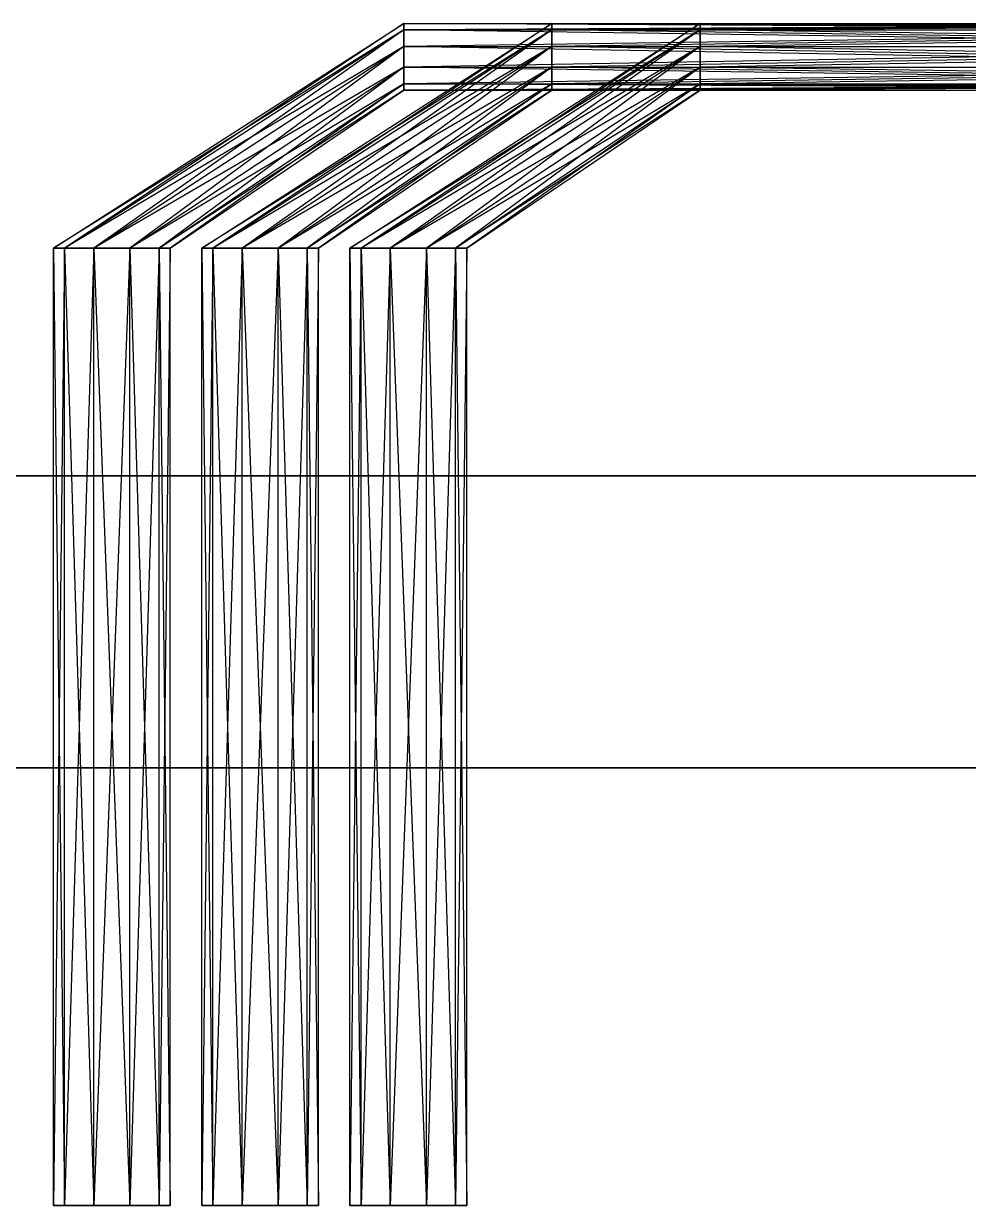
# Model space of a CAD drawing. Extents: x -2 to 217, y -2 to 10.
# Drawn here: x 38.814 to 42.051, y -2 to 2.05 of the extents above; entities that cross this region are included whole.
import ezdxf

# ---------------------------------------------------------------- set-up
doc = ezdxf.new("R2010")
doc.units = 0
doc.layers.add('UB3D', color=1, linetype='CONTINUOUS')

msp = doc.modelspace()

# ---------------------------------------------------------------- linework, layer by layer
at = {"layer": 'UB3D', "color": 254}
for points in [[(40.116, 2.02831, -56.7784), (38.916, 1.280011, -56.896), (40.116, 2.050101, -56.896)], [(38.916, 1.280011, -56.896), (40.116, 2.050101, -56.896), (38.9542, 1.280011, -57.0136)], [(40.116, 2.02831, -62.8744), (38.916, 1.280011, -62.992), (40.116, 2.050101, -62.992)], [(38.916, 1.280011, -62.992), (40.116, 2.050101, -62.992), (38.9542, 1.280011, -63.1096)], [(38.9542, 1.280011, -56.7784), (40.116, 2.02831, -56.7784), (38.916, 1.280011, -56.896)], [(38.9542, 1.280011, -62.8744), (40.116, 2.02831, -62.8744), (38.916, 1.280011, -62.992)], [(40.116, 2.050101, -56.896), (38.9542, 1.280011, -57.0136), (40.116, 2.02831, -57.0136)], [(40.116, 2.050101, -62.992), (38.9542, 1.280011, -63.1096), (40.116, 2.02831, -63.1096)], [(40.116, 1.971266, -56.7058), (38.9542, 1.280011, -56.7784), (40.116, 2.02831, -56.7784)], [(38.9542, 1.280011, -57.0136), (40.116, 2.02831, -57.0136), (39.0542, 1.280011, -57.0862)], [(40.116, 1.971266, -62.8018), (38.9542, 1.280011, -62.8744), (40.116, 2.02831, -62.8744)], [(38.9542, 1.280011, -63.1096), (40.116, 2.02831, -63.1096), (39.0542, 1.280011, -63.1822)], [(40.116, 2.02831, -57.0136), (39.0542, 1.280011, -57.0862), (40.116, 1.971266, -57.0862)], [(40.116, 2.02831, -63.1096), (39.0542, 1.280011, -63.1822), (40.116, 1.971266, -63.1822)], [(40.624, 2.02831, -19.6944), (39.424, 1.280011, -19.812), (40.624, 2.050101, -19.812)], [(39.424, 1.280011, -19.812), (40.624, 2.050101, -19.812), (39.4622, 1.280011, -19.9296)], [(40.624, 2.02831, -25.7904), (39.424, 1.280011, -25.908), (40.624, 2.050101, -25.908)], [(39.424, 1.280011, -25.908), (40.624, 2.050101, -25.908), (39.4622, 1.280011, -26.0256)], [(40.624, 2.02831, 19.4216), (39.424, 1.280011, 19.304), (40.624, 2.050101, 19.304)], [(39.424, 1.280011, 19.304), (40.624, 2.050101, 19.304), (39.4622, 1.280011, 19.1864)], [(40.624, 2.02831, 13.3256), (39.424, 1.280011, 13.208), (40.624, 2.050101, 13.208)], [(39.424, 1.280011, 13.208), (40.624, 2.050101, 13.208), (39.4622, 1.280011, 13.0904)], [(39.4622, 1.280011, -19.6944), (40.624, 2.02831, -19.6944), (39.424, 1.280011, -19.812)], [(39.4622, 1.280011, -25.7904), (40.624, 2.02831, -25.7904), (39.424, 1.280011, -25.908)], [(39.4622, 1.280011, 19.4216), (40.624, 2.02831, 19.4216), (39.424, 1.280011, 19.304)], [(39.4622, 1.280011, 13.3256), (40.624, 2.02831, 13.3256), (39.424, 1.280011, 13.208)], [(40.624, 2.050101, -19.812), (39.4622, 1.280011, -19.9296), (40.624, 2.02831, -19.9296)], [(40.624, 2.050101, -25.908), (39.4622, 1.280011, -26.0256), (40.624, 2.02831, -26.0256)], [(40.624, 2.050101, 19.304), (39.4622, 1.280011, 19.1864), (40.624, 2.02831, 19.1864)], [(40.624, 2.050101, 13.208), (39.4622, 1.280011, 13.0904), (40.624, 2.02831, 13.0904)], [(40.624, 1.971266, -19.6218), (39.4622, 1.280011, -19.6944), (40.624, 2.02831, -19.6944)], [(39.4622, 1.280011, -19.9296), (40.624, 2.02831, -19.9296), (39.5622, 1.280011, -20.0022)], [(40.624, 1.971266, -25.7178), (39.4622, 1.280011, -25.7904), (40.624, 2.02831, -25.7904)], [(39.4622, 1.280011, -26.0256), (40.624, 2.02831, -26.0256), (39.5622, 1.280011, -26.0982)], [(40.624, 1.971266, 19.4942), (39.4622, 1.280011, 19.4216), (40.624, 2.02831, 19.4216)], [(39.4622, 1.280011, 19.1864), (40.624, 2.02831, 19.1864), (39.5622, 1.280011, 19.1138)], [(40.624, 1.971266, 13.3982), (39.4622, 1.280011, 13.3256), (40.624, 2.02831, 13.3256)], [(39.4622, 1.280011, 13.0904), (40.624, 2.02831, 13.0904), (39.5622, 1.280011, 13.0178)], [(40.624, 2.02831, -19.9296), (39.5622, 1.280011, -20.0022), (40.624, 1.971266, -20.0022)], [(40.624, 2.02831, -26.0256), (39.5622, 1.280011, -26.0982), (40.624, 1.971266, -26.0982)], [(40.624, 2.02831, 19.1864), (39.5622, 1.280011, 19.1138), (40.624, 1.971266, 19.1138)], [(40.624, 2.02831, 13.0904), (39.5622, 1.280011, 13.0178), (40.624, 1.971266, 13.0178)], [(41.132, 2.02831, 58.5376), (39.932, 1.280011, 58.42), (41.132, 2.050101, 58.42)], [(39.932, 1.280011, 58.42), (41.132, 2.050101, 58.42), (39.9702, 1.280011, 58.3024)], [(41.132, 2.02831, 52.4416), (39.932, 1.280011, 52.324), (41.132, 2.050101, 52.324)], [(39.932, 1.280011, 52.324), (41.132, 2.050101, 52.324), (39.9702, 1.280011, 52.2064)], [(39.9702, 1.280011, 58.5376), (41.132, 2.02831, 58.5376), (39.932, 1.280011, 58.42)], [(39.9702, 1.280011, 52.4416), (41.132, 2.02831, 52.4416), (39.932, 1.280011, 52.324)], [(41.132, 2.050101, 58.42), (39.9702, 1.280011, 58.3024), (41.132, 2.02831, 58.3024)], [(41.132, 2.050101, 52.324), (39.9702, 1.280011, 52.2064), (41.132, 2.02831, 52.2064)], [(41.132, 1.971266, 58.6102), (39.9702, 1.280011, 58.5376), (41.132, 2.02831, 58.5376)], [(39.9702, 1.280011, 58.3024), (41.132, 2.02831, 58.3024), (40.0702, 1.280011, 58.2298)], [(41.132, 1.971266, 52.5142), (39.9702, 1.280011, 52.4416), (41.132, 2.02831, 52.4416)], [(39.9702, 1.280011, 52.2064), (41.132, 2.02831, 52.2064), (40.0702, 1.280011, 52.1338)], [(41.132, 2.02831, 58.3024), (40.0702, 1.280011, 58.2298), (41.132, 1.971266, 58.2298)], [(41.132, 2.02831, 52.2064), (40.0702, 1.280011, 52.1338), (41.132, 1.971266, 52.1338)], [(40.116, 2.02831, -56.7784), (44.116, 2.02831, -56.7784), (40.116, 2.050101, -56.896)], [(44.116, 2.02831, -56.7784), (40.116, 2.050101, -56.896), (44.116, 2.050101, -56.896)], [(40.116, 2.050101, -56.896), (44.116, 2.050101, -56.896), (40.116, 2.02831, -57.0136)], [(44.116, 2.050101, -56.896), (40.116, 2.02831, -57.0136), (44.116, 2.02831, -57.0136)], [(40.116, 2.02831, -62.8744), (44.116, 2.02831, -62.8744), (40.116, 2.050101, -62.992)], [(44.116, 2.02831, -62.8744), (40.116, 2.050101, -62.992), (44.116, 2.050101, -62.992)], [(40.116, 2.050101, -62.992), (44.116, 2.050101, -62.992), (40.116, 2.02831, -63.1096)], [(44.116, 2.050101, -62.992), (40.116, 2.02831, -63.1096), (44.116, 2.02831, -63.1096)], [(40.116, 1.971266, -56.7058), (44.116, 1.971266, -56.7058), (40.116, 2.02831, -56.7784)], [(44.116, 1.971266, -56.7058), (40.116, 2.02831, -56.7784), (44.116, 2.02831, -56.7784)], [(40.116, 2.02831, -57.0136), (44.116, 2.02831, -57.0136), (40.116, 1.971266, -57.0862)], [(44.116, 2.02831, -57.0136), (40.116, 1.971266, -57.0862), (44.116, 1.971266, -57.0862)], [(40.116, 1.971266, -62.8018), (44.116, 1.971266, -62.8018), (40.116, 2.02831, -62.8744)], [(44.116, 1.971266, -62.8018), (40.116, 2.02831, -62.8744), (44.116, 2.02831, -62.8744)], [(40.116, 2.02831, -63.1096), (44.116, 2.02831, -63.1096), (40.116, 1.971266, -63.1822)], [(44.116, 2.02831, -63.1096), (40.116, 1.971266, -63.1822), (44.116, 1.971266, -63.1822)], [(40.624, 2.02831, -19.6944), (44.624, 2.02831, -19.6944), (40.624, 2.050101, -19.812)], [(44.624, 2.02831, -19.6944), (40.624, 2.050101, -19.812), (44.624, 2.050101, -19.812)], [(40.624, 2.050101, -19.812), (44.624, 2.050101, -19.812), (40.624, 2.02831, -19.9296)], [(44.624, 2.050101, -19.812), (40.624, 2.02831, -19.9296), (44.624, 2.02831, -19.9296)], [(40.624, 2.02831, -25.7904), (44.624, 2.02831, -25.7904), (40.624, 2.050101, -25.908)], [(44.624, 2.02831, -25.7904), (40.624, 2.050101, -25.908), (44.624, 2.050101, -25.908)], [(40.624, 2.050101, -25.908), (44.624, 2.050101, -25.908), (40.624, 2.02831, -26.0256)], [(44.624, 2.050101, -25.908), (40.624, 2.02831, -26.0256), (44.624, 2.02831, -26.0256)], [(40.624, 2.02831, 19.4216), (44.624, 2.02831, 19.4216), (40.624, 2.050101, 19.304)], [(44.624, 2.02831, 19.4216), (40.624, 2.050101, 19.304), (44.624, 2.050101, 19.304)], [(40.624, 2.050101, 19.304), (44.624, 2.050101, 19.304), (40.624, 2.02831, 19.1864)], [(44.624, 2.050101, 19.304), (40.624, 2.02831, 19.1864), (44.624, 2.02831, 19.1864)], [(40.624, 2.02831, 13.3256), (44.624, 2.02831, 13.3256), (40.624, 2.050101, 13.208)], [(44.624, 2.02831, 13.3256), (40.624, 2.050101, 13.208), (44.624, 2.050101, 13.208)], [(40.624, 2.050101, 13.208), (44.624, 2.050101, 13.208), (40.624, 2.02831, 13.0904)], [(44.624, 2.050101, 13.208), (40.624, 2.02831, 13.0904), (44.624, 2.02831, 13.0904)], [(40.624, 1.971266, -19.6218), (44.624, 1.971266, -19.6218), (40.624, 2.02831, -19.6944)], [(44.624, 1.971266, -19.6218), (40.624, 2.02831, -19.6944), (44.624, 2.02831, -19.6944)], [(40.624, 2.02831, -19.9296), (44.624, 2.02831, -19.9296), (40.624, 1.971266, -20.0022)], [(44.624, 2.02831, -19.9296), (40.624, 1.971266, -20.0022), (44.624, 1.971266, -20.0022)], [(40.624, 1.971266, -25.7178), (44.624, 1.971266, -25.7178), (40.624, 2.02831, -25.7904)], [(44.624, 1.971266, -25.7178), (40.624, 2.02831, -25.7904), (44.624, 2.02831, -25.7904)], [(40.624, 2.02831, -26.0256), (44.624, 2.02831, -26.0256), (40.624, 1.971266, -26.0982)], [(44.624, 2.02831, -26.0256), (40.624, 1.971266, -26.0982), (44.624, 1.971266, -26.0982)], [(40.624, 1.971266, 19.4942), (44.624, 1.971266, 19.4942), (40.624, 2.02831, 19.4216)], [(44.624, 1.971266, 19.4942), (40.624, 2.02831, 19.4216), (44.624, 2.02831, 19.4216)], [(40.624, 2.02831, 19.1864), (44.624, 2.02831, 19.1864), (40.624, 1.971266, 19.1138)], [(44.624, 2.02831, 19.1864), (40.624, 1.971266, 19.1138), (44.624, 1.971266, 19.1138)], [(40.624, 1.971266, 13.3982), (44.624, 1.971266, 13.3982), (40.624, 2.02831, 13.3256)], [(44.624, 1.971266, 13.3982), (40.624, 2.02831, 13.3256), (44.624, 2.02831, 13.3256)], [(40.624, 2.02831, 13.0904), (44.624, 2.02831, 13.0904), (40.624, 1.971266, 13.0178)], [(44.624, 2.02831, 13.0904), (40.624, 1.971266, 13.0178), (44.624, 1.971266, 13.0178)], [(41.132, 2.02831, 58.5376), (45.132, 2.02831, 58.5376), (41.132, 2.050101, 58.42)], [(45.132, 2.02831, 58.5376), (41.132, 2.050101, 58.42), (45.132, 2.050101, 58.42)], [(41.132, 2.050101, 58.42), (45.132, 2.050101, 58.42), (41.132, 2.02831, 58.3024)], [(45.132, 2.050101, 58.42), (41.132, 2.02831, 58.3024), (45.132, 2.02831, 58.3024)], [(41.132, 2.02831, 52.4416), (45.132, 2.02831, 52.4416), (41.132, 2.050101, 52.324)], [(45.132, 2.02831, 52.4416), (41.132, 2.050101, 52.324), (45.132, 2.050101, 52.324)], [(41.132, 2.050101, 52.324), (45.132, 2.050101, 52.324), (41.132, 2.02831, 52.2064)], [(45.132, 2.050101, 52.324), (41.132, 2.02831, 52.2064), (45.132, 2.02831, 52.2064)], [(41.132, 1.971266, 58.6102), (45.132, 1.971266, 58.6102), (41.132, 2.02831, 58.5376)], [(45.132, 1.971266, 58.6102), (41.132, 2.02831, 58.5376), (45.132, 2.02831, 58.5376)], [(41.132, 2.02831, 58.3024), (45.132, 2.02831, 58.3024), (41.132, 1.971266, 58.2298)], [(45.132, 2.02831, 58.3024), (41.132, 1.971266, 58.2298), (45.132, 1.971266, 58.2298)], [(41.132, 1.971266, 52.5142), (45.132, 1.971266, 52.5142), (41.132, 2.02831, 52.4416)], [(45.132, 1.971266, 52.5142), (41.132, 2.02831, 52.4416), (45.132, 2.02831, 52.4416)], [(41.132, 2.02831, 52.2064), (45.132, 2.02831, 52.2064), (41.132, 1.971266, 52.1338)], [(45.132, 2.02831, 52.2064), (41.132, 1.971266, 52.1338), (45.132, 1.971266, 52.1338)], [(39.0542, 1.280011, -56.7058), (40.116, 1.971266, -56.7058), (38.9542, 1.280011, -56.7784)], [(39.0542, 1.280011, -62.8018), (40.116, 1.971266, -62.8018), (38.9542, 1.280011, -62.8744)], [(40.116, 1.90076, -56.7058), (39.0542, 1.280011, -56.7058), (40.116, 1.971266, -56.7058)], [(39.0542, 1.280011, -57.0862), (40.116, 1.971266, -57.0862), (39.1778, 1.280011, -57.0862)], [(40.116, 1.90076, -62.8018), (39.0542, 1.280011, -62.8018), (40.116, 1.971266, -62.8018)], [(39.0542, 1.280011, -63.1822), (40.116, 1.971266, -63.1822), (39.1778, 1.280011, -63.1822)], [(40.116, 1.971266, -57.0862), (39.1778, 1.280011, -57.0862), (40.116, 1.90076, -57.0862)], [(40.116, 1.971266, -63.1822), (39.1778, 1.280011, -63.1822), (40.116, 1.90076, -63.1822)], [(39.5622, 1.280011, -19.6218), (40.624, 1.971266, -19.6218), (39.4622, 1.280011, -19.6944)], [(39.5622, 1.280011, -25.7178), (40.624, 1.971266, -25.7178), (39.4622, 1.280011, -25.7904)], [(39.5622, 1.280011, 19.4942), (40.624, 1.971266, 19.4942), (39.4622, 1.280011, 19.4216)], [(39.5622, 1.280011, 13.3982), (40.624, 1.971266, 13.3982), (39.4622, 1.280011, 13.3256)], [(40.624, 1.90076, -19.6218), (39.5622, 1.280011, -19.6218), (40.624, 1.971266, -19.6218)], [(39.5622, 1.280011, -20.0022), (40.624, 1.971266, -20.0022), (39.6858, 1.280011, -20.0022)], [(40.624, 1.90076, -25.7178), (39.5622, 1.280011, -25.7178), (40.624, 1.971266, -25.7178)], [(39.5622, 1.280011, -26.0982), (40.624, 1.971266, -26.0982), (39.6858, 1.280011, -26.0982)], [(40.624, 1.90076, 19.4942), (39.5622, 1.280011, 19.4942), (40.624, 1.971266, 19.4942)], [(39.5622, 1.280011, 19.1138), (40.624, 1.971266, 19.1138), (39.6858, 1.280011, 19.1138)], [(40.624, 1.90076, 13.3982), (39.5622, 1.280011, 13.3982), (40.624, 1.971266, 13.3982)], [(39.5622, 1.280011, 13.0178), (40.624, 1.971266, 13.0178), (39.6858, 1.280011, 13.0178)], [(40.624, 1.971266, -20.0022), (39.6858, 1.280011, -20.0022), (40.624, 1.90076, -20.0022)], [(40.624, 1.971266, -26.0982), (39.6858, 1.280011, -26.0982), (40.624, 1.90076, -26.0982)], [(40.624, 1.971266, 19.1138), (39.6858, 1.280011, 19.1138), (40.624, 1.90076, 19.1138)], [(40.624, 1.971266, 13.0178), (39.6858, 1.280011, 13.0178), (40.624, 1.90076, 13.0178)], [(40.0702, 1.280011, 58.6102), (41.132, 1.971266, 58.6102), (39.9702, 1.280011, 58.5376)], [(40.0702, 1.280011, 52.5142), (41.132, 1.971266, 52.5142), (39.9702, 1.280011, 52.4416)], [(41.132, 1.90076, 58.6102), (40.0702, 1.280011, 58.6102), (41.132, 1.971266, 58.6102)], [(40.0702, 1.280011, 58.2298), (41.132, 1.971266, 58.2298), (40.1938, 1.280011, 58.2298)], [(41.132, 1.90076, 52.5142), (40.0702, 1.280011, 52.5142), (41.132, 1.971266, 52.5142)], [(40.0702, 1.280011, 52.1338), (41.132, 1.971266, 52.1338), (40.1938, 1.280011, 52.1338)], [(40.116, 1.90076, -56.7058), (44.116, 1.90076, -56.7058), (40.116, 1.971266, -56.7058)], [(44.116, 1.90076, -56.7058), (40.116, 1.971266, -56.7058), (44.116, 1.971266, -56.7058)], [(40.116, 1.971266, -57.0862), (44.116, 1.971266, -57.0862), (40.116, 1.90076, -57.0862)], [(44.116, 1.971266, -57.0862), (40.116, 1.90076, -57.0862), (44.116, 1.90076, -57.0862)], [(40.116, 1.90076, -62.8018), (44.116, 1.90076, -62.8018), (40.116, 1.971266, -62.8018)], [(44.116, 1.90076, -62.8018), (40.116, 1.971266, -62.8018), (44.116, 1.971266, -62.8018)], [(40.116, 1.971266, -63.1822), (44.116, 1.971266, -63.1822), (40.116, 1.90076, -63.1822)], [(44.116, 1.971266, -63.1822), (40.116, 1.90076, -63.1822), (44.116, 1.90076, -63.1822)], [(41.132, 1.971266, 58.2298), (40.1938, 1.280011, 58.2298), (41.132, 1.90076, 58.2298)], [(41.132, 1.971266, 52.1338), (40.1938, 1.280011, 52.1338), (41.132, 1.90076, 52.1338)], [(40.624, 1.90076, -19.6218), (44.624, 1.90076, -19.6218), (40.624, 1.971266, -19.6218)], [(44.624, 1.90076, -19.6218), (40.624, 1.971266, -19.6218), (44.624, 1.971266, -19.6218)], [(40.624, 1.971266, -20.0022), (44.624, 1.971266, -20.0022), (40.624, 1.90076, -20.0022)], [(44.624, 1.971266, -20.0022), (40.624, 1.90076, -20.0022), (44.624, 1.90076, -20.0022)], [(40.624, 1.90076, -25.7178), (44.624, 1.90076, -25.7178), (40.624, 1.971266, -25.7178)], [(44.624, 1.90076, -25.7178), (40.624, 1.971266, -25.7178), (44.624, 1.971266, -25.7178)], [(40.624, 1.971266, -26.0982), (44.624, 1.971266, -26.0982), (40.624, 1.90076, -26.0982)], [(44.624, 1.971266, -26.0982), (40.624, 1.90076, -26.0982), (44.624, 1.90076, -26.0982)], [(40.624, 1.90076, 19.4942), (44.624, 1.90076, 19.4942), (40.624, 1.971266, 19.4942)], [(44.624, 1.90076, 19.4942), (40.624, 1.971266, 19.4942), (44.624, 1.971266, 19.4942)], [(40.624, 1.971266, 19.1138), (44.624, 1.971266, 19.1138), (40.624, 1.90076, 19.1138)], [(44.624, 1.971266, 19.1138), (40.624, 1.90076, 19.1138), (44.624, 1.90076, 19.1138)], [(40.624, 1.90076, 13.3982), (44.624, 1.90076, 13.3982), (40.624, 1.971266, 13.3982)], [(44.624, 1.90076, 13.3982), (40.624, 1.971266, 13.3982), (44.624, 1.971266, 13.3982)], [(40.624, 1.971266, 13.0178), (44.624, 1.971266, 13.0178), (40.624, 1.90076, 13.0178)], [(44.624, 1.971266, 13.0178), (40.624, 1.90076, 13.0178), (44.624, 1.90076, 13.0178)], [(41.132, 1.90076, 58.6102), (45.132, 1.90076, 58.6102), (41.132, 1.971266, 58.6102)], [(45.132, 1.90076, 58.6102), (41.132, 1.971266, 58.6102), (45.132, 1.971266, 58.6102)], [(41.132, 1.971266, 58.2298), (45.132, 1.971266, 58.2298), (41.132, 1.90076, 58.2298)], [(45.132, 1.971266, 58.2298), (41.132, 1.90076, 58.2298), (45.132, 1.90076, 58.2298)], [(41.132, 1.90076, 52.5142), (45.132, 1.90076, 52.5142), (41.132, 1.971266, 52.5142)], [(45.132, 1.90076, 52.5142), (41.132, 1.971266, 52.5142), (45.132, 1.971266, 52.5142)], [(41.132, 1.971266, 52.1338), (45.132, 1.971266, 52.1338), (41.132, 1.90076, 52.1338)], [(45.132, 1.971266, 52.1338), (41.132, 1.90076, 52.1338), (45.132, 1.90076, 52.1338)], [(39.1778, 1.280011, -56.7058), (40.116, 1.90076, -56.7058), (39.0542, 1.280011, -56.7058)], [(39.1778, 1.280011, -62.8018), (40.116, 1.90076, -62.8018), (39.0542, 1.280011, -62.8018)], [(40.116, 1.843716, -56.7784), (39.1778, 1.280011, -56.7058), (40.116, 1.90076, -56.7058)], [(39.1778, 1.280011, -57.0862), (40.116, 1.90076, -57.0862), (39.2778, 1.280011, -57.0136)], [(40.116, 1.843716, -62.8744), (39.1778, 1.280011, -62.8018), (40.116, 1.90076, -62.8018)], [(39.1778, 1.280011, -63.1822), (40.116, 1.90076, -63.1822), (39.2778, 1.280011, -63.1096)], [(40.116, 1.90076, -57.0862), (39.2778, 1.280011, -57.0136), (40.116, 1.843716, -57.0136)], [(40.116, 1.90076, -63.1822), (39.2778, 1.280011, -63.1096), (40.116, 1.843716, -63.1096)], [(39.6858, 1.280011, -19.6218), (40.624, 1.90076, -19.6218), (39.5622, 1.280011, -19.6218)], [(39.6858, 1.280011, -25.7178), (40.624, 1.90076, -25.7178), (39.5622, 1.280011, -25.7178)], [(39.6858, 1.280011, 19.4942), (40.624, 1.90076, 19.4942), (39.5622, 1.280011, 19.4942)], [(39.6858, 1.280011, 13.3982), (40.624, 1.90076, 13.3982), (39.5622, 1.280011, 13.3982)], [(40.624, 1.843716, -19.6944), (39.6858, 1.280011, -19.6218), (40.624, 1.90076, -19.6218)], [(39.6858, 1.280011, -20.0022), (40.624, 1.90076, -20.0022), (39.7858, 1.280011, -19.9296)], [(40.624, 1.843716, -25.7904), (39.6858, 1.280011, -25.7178), (40.624, 1.90076, -25.7178)], [(39.6858, 1.280011, -26.0982), (40.624, 1.90076, -26.0982), (39.7858, 1.280011, -26.0256)], [(40.624, 1.843716, 19.4216), (39.6858, 1.280011, 19.4942), (40.624, 1.90076, 19.4942)], [(39.6858, 1.280011, 19.1138), (40.624, 1.90076, 19.1138), (39.7858, 1.280011, 19.1864)], [(40.624, 1.843716, 13.3256), (39.6858, 1.280011, 13.3982), (40.624, 1.90076, 13.3982)], [(39.6858, 1.280011, 13.0178), (40.624, 1.90076, 13.0178), (39.7858, 1.280011, 13.0904)], [(40.624, 1.90076, -20.0022), (39.7858, 1.280011, -19.9296), (40.624, 1.843716, -19.9296)], [(40.624, 1.90076, -26.0982), (39.7858, 1.280011, -26.0256), (40.624, 1.843716, -26.0256)], [(40.624, 1.90076, 19.1138), (39.7858, 1.280011, 19.1864), (40.624, 1.843716, 19.1864)], [(40.624, 1.90076, 13.0178), (39.7858, 1.280011, 13.0904), (40.624, 1.843716, 13.0904)], [(40.1938, 1.280011, 58.6102), (41.132, 1.90076, 58.6102), (40.0702, 1.280011, 58.6102)], [(40.1938, 1.280011, 52.5142), (41.132, 1.90076, 52.5142), (40.0702, 1.280011, 52.5142)], [(40.116, 1.843716, -56.7784), (44.116, 1.843716, -56.7784), (40.116, 1.90076, -56.7058)], [(44.116, 1.843716, -56.7784), (40.116, 1.90076, -56.7058), (44.116, 1.90076, -56.7058)], [(40.116, 1.90076, -57.0862), (44.116, 1.90076, -57.0862), (40.116, 1.843716, -57.0136)], [(44.116, 1.90076, -57.0862), (40.116, 1.843716, -57.0136), (44.116, 1.843716, -57.0136)], [(40.116, 1.843716, -62.8744), (44.116, 1.843716, -62.8744), (40.116, 1.90076, -62.8018)], [(44.116, 1.843716, -62.8744), (40.116, 1.90076, -62.8018), (44.116, 1.90076, -62.8018)], [(40.116, 1.90076, -63.1822), (44.116, 1.90076, -63.1822), (40.116, 1.843716, -63.1096)], [(44.116, 1.90076, -63.1822), (40.116, 1.843716, -63.1096), (44.116, 1.843716, -63.1096)], [(41.132, 1.843716, 58.5376), (40.1938, 1.280011, 58.6102), (41.132, 1.90076, 58.6102)], [(40.1938, 1.280011, 58.2298), (41.132, 1.90076, 58.2298), (40.2938, 1.280011, 58.3024)], [(41.132, 1.843716, 52.4416), (40.1938, 1.280011, 52.5142), (41.132, 1.90076, 52.5142)], [(40.1938, 1.280011, 52.1338), (41.132, 1.90076, 52.1338), (40.2938, 1.280011, 52.2064)], [(41.132, 1.90076, 58.2298), (40.2938, 1.280011, 58.3024), (41.132, 1.843716, 58.3024)], [(41.132, 1.90076, 52.1338), (40.2938, 1.280011, 52.2064), (41.132, 1.843716, 52.2064)], [(40.624, 1.843716, -19.6944), (44.624, 1.843716, -19.6944), (40.624, 1.90076, -19.6218)], [(44.624, 1.843716, -19.6944), (40.624, 1.90076, -19.6218), (44.624, 1.90076, -19.6218)], [(40.624, 1.90076, -20.0022), (44.624, 1.90076, -20.0022), (40.624, 1.843716, -19.9296)], [(44.624, 1.90076, -20.0022), (40.624, 1.843716, -19.9296), (44.624, 1.843716, -19.9296)], [(40.624, 1.843716, -25.7904), (44.624, 1.843716, -25.7904), (40.624, 1.90076, -25.7178)], [(44.624, 1.843716, -25.7904), (40.624, 1.90076, -25.7178), (44.624, 1.90076, -25.7178)], [(40.624, 1.90076, -26.0982), (44.624, 1.90076, -26.0982), (40.624, 1.843716, -26.0256)], [(44.624, 1.90076, -26.0982), (40.624, 1.843716, -26.0256), (44.624, 1.843716, -26.0256)], [(40.624, 1.843716, 19.4216), (44.624, 1.843716, 19.4216), (40.624, 1.90076, 19.4942)], [(44.624, 1.843716, 19.4216), (40.624, 1.90076, 19.4942), (44.624, 1.90076, 19.4942)], [(40.624, 1.90076, 19.1138), (44.624, 1.90076, 19.1138), (40.624, 1.843716, 19.1864)], [(44.624, 1.90076, 19.1138), (40.624, 1.843716, 19.1864), (44.624, 1.843716, 19.1864)], [(40.624, 1.843716, 13.3256), (44.624, 1.843716, 13.3256), (40.624, 1.90076, 13.3982)], [(44.624, 1.843716, 13.3256), (40.624, 1.90076, 13.3982), (44.624, 1.90076, 13.3982)], [(40.624, 1.90076, 13.0178), (44.624, 1.90076, 13.0178), (40.624, 1.843716, 13.0904)], [(44.624, 1.90076, 13.0178), (40.624, 1.843716, 13.0904), (44.624, 1.843716, 13.0904)], [(41.132, 1.843716, 58.5376), (45.132, 1.843716, 58.5376), (41.132, 1.90076, 58.6102)], [(45.132, 1.843716, 58.5376), (41.132, 1.90076, 58.6102), (45.132, 1.90076, 58.6102)], [(41.132, 1.90076, 58.2298), (45.132, 1.90076, 58.2298), (41.132, 1.843716, 58.3024)], [(45.132, 1.90076, 58.2298), (41.132, 1.843716, 58.3024), (45.132, 1.843716, 58.3024)], [(41.132, 1.843716, 52.4416), (45.132, 1.843716, 52.4416), (41.132, 1.90076, 52.5142)], [(45.132, 1.843716, 52.4416), (41.132, 1.90076, 52.5142), (45.132, 1.90076, 52.5142)], [(41.132, 1.90076, 52.1338), (45.132, 1.90076, 52.1338), (41.132, 1.843716, 52.2064)], [(45.132, 1.90076, 52.1338), (41.132, 1.843716, 52.2064), (45.132, 1.843716, 52.2064)], [(39.2778, 1.280011, -56.896), (40.116, 1.843716, -56.7784), (39.1778, 1.280011, -56.7058)], [(39.2778, 1.280011, -62.992), (40.116, 1.843716, -62.8744), (39.1778, 1.280011, -62.8018)], [(40.116, 1.821926, -56.896), (39.2778, 1.280011, -56.896), (40.116, 1.843716, -56.7784)], [(39.2778, 1.280011, -57.0136), (40.116, 1.843716, -57.0136), (39.316, 1.280011, -56.896)], [(40.116, 1.821926, -62.992), (39.2778, 1.280011, -62.992), (40.116, 1.843716, -62.8744)], [(39.2778, 1.280011, -63.1096), (40.116, 1.843716, -63.1096), (39.316, 1.280011, -62.992)], [(40.116, 1.843716, -57.0136), (39.316, 1.280011, -56.896), (40.116, 1.821926, -56.896)], [(40.116, 1.843716, -63.1096), (39.316, 1.280011, -62.992), (40.116, 1.821926, -62.992)], [(39.7858, 1.280011, -19.812), (40.624, 1.843716, -19.6944), (39.6858, 1.280011, -19.6218)], [(39.7858, 1.280011, -25.908), (40.624, 1.843716, -25.7904), (39.6858, 1.280011, -25.7178)], [(39.7858, 1.280011, 19.304), (40.624, 1.843716, 19.4216), (39.6858, 1.280011, 19.4942)], [(39.7858, 1.280011, 13.208), (40.624, 1.843716, 13.3256), (39.6858, 1.280011, 13.3982)], [(40.624, 1.821926, -19.812), (39.7858, 1.280011, -19.812), (40.624, 1.843716, -19.6944)], [(39.7858, 1.280011, -19.9296), (40.624, 1.843716, -19.9296), (39.824, 1.280011, -19.812)], [(40.624, 1.821926, -25.908), (39.7858, 1.280011, -25.908), (40.624, 1.843716, -25.7904)], [(39.7858, 1.280011, -26.0256), (40.624, 1.843716, -26.0256), (39.824, 1.280011, -25.908)], [(40.624, 1.821926, 19.304), (39.7858, 1.280011, 19.304), (40.624, 1.843716, 19.4216)], [(39.7858, 1.280011, 19.1864), (40.624, 1.843716, 19.1864), (39.824, 1.280011, 19.304)], [(40.624, 1.821926, 13.208), (39.7858, 1.280011, 13.208), (40.624, 1.843716, 13.3256)], [(39.7858, 1.280011, 13.0904), (40.624, 1.843716, 13.0904), (39.824, 1.280011, 13.208)], [(40.624, 1.843716, -19.9296), (39.824, 1.280011, -19.812), (40.624, 1.821926, -19.812)], [(40.624, 1.843716, -26.0256), (39.824, 1.280011, -25.908), (40.624, 1.821926, -25.908)], [(40.624, 1.843716, 19.1864), (39.824, 1.280011, 19.304), (40.624, 1.821926, 19.304)], [(40.624, 1.843716, 13.0904), (39.824, 1.280011, 13.208), (40.624, 1.821926, 13.208)], [(40.116, 1.821926, -56.896), (44.116, 1.821926, -56.896), (40.116, 1.843716, -56.7784)], [(44.116, 1.821926, -56.896), (40.116, 1.843716, -56.7784), (44.116, 1.843716, -56.7784)], [(40.116, 1.843716, -57.0136), (44.116, 1.843716, -57.0136), (40.116, 1.821926, -56.896)], [(44.116, 1.843716, -57.0136), (40.116, 1.821926, -56.896), (44.116, 1.821926, -56.896)], [(40.116, 1.821926, -62.992), (44.116, 1.821926, -62.992), (40.116, 1.843716, -62.8744)], [(44.116, 1.821926, -62.992), (40.116, 1.843716, -62.8744), (44.116, 1.843716, -62.8744)], [(40.116, 1.843716, -63.1096), (44.116, 1.843716, -63.1096), (40.116, 1.821926, -62.992)], [(44.116, 1.843716, -63.1096), (40.116, 1.821926, -62.992), (44.116, 1.821926, -62.992)], [(40.2938, 1.280011, 58.42), (41.132, 1.843716, 58.5376), (40.1938, 1.280011, 58.6102)], [(40.2938, 1.280011, 52.324), (41.132, 1.843716, 52.4416), (40.1938, 1.280011, 52.5142)], [(41.132, 1.821926, 58.42), (40.2938, 1.280011, 58.42), (41.132, 1.843716, 58.5376)], [(40.2938, 1.280011, 58.3024), (41.132, 1.843716, 58.3024), (40.332, 1.280011, 58.42)], [(41.132, 1.821926, 52.324), (40.2938, 1.280011, 52.324), (41.132, 1.843716, 52.4416)], [(40.2938, 1.280011, 52.2064), (41.132, 1.843716, 52.2064), (40.332, 1.280011, 52.324)], [(41.132, 1.843716, 58.3024), (40.332, 1.280011, 58.42), (41.132, 1.821926, 58.42)], [(41.132, 1.843716, 52.2064), (40.332, 1.280011, 52.324), (41.132, 1.821926, 52.324)], [(40.624, 1.821926, -19.812), (44.624, 1.821926, -19.812), (40.624, 1.843716, -19.6944)], [(44.624, 1.821926, -19.812), (40.624, 1.843716, -19.6944), (44.624, 1.843716, -19.6944)], [(40.624, 1.843716, -19.9296), (44.624, 1.843716, -19.9296), (40.624, 1.821926, -19.812)], [(44.624, 1.843716, -19.9296), (40.624, 1.821926, -19.812), (44.624, 1.821926, -19.812)], [(40.624, 1.821926, -25.908), (44.624, 1.821926, -25.908), (40.624, 1.843716, -25.7904)], [(44.624, 1.821926, -25.908), (40.624, 1.843716, -25.7904), (44.624, 1.843716, -25.7904)], [(40.624, 1.843716, -26.0256), (44.624, 1.843716, -26.0256), (40.624, 1.821926, -25.908)], [(44.624, 1.843716, -26.0256), (40.624, 1.821926, -25.908), (44.624, 1.821926, -25.908)], [(40.624, 1.821926, 19.304), (44.624, 1.821926, 19.304), (40.624, 1.843716, 19.4216)], [(44.624, 1.821926, 19.304), (40.624, 1.843716, 19.4216), (44.624, 1.843716, 19.4216)], [(40.624, 1.843716, 19.1864), (44.624, 1.843716, 19.1864), (40.624, 1.821926, 19.304)], [(44.624, 1.843716, 19.1864), (40.624, 1.821926, 19.304), (44.624, 1.821926, 19.304)], [(40.624, 1.821926, 13.208), (44.624, 1.821926, 13.208), (40.624, 1.843716, 13.3256)], [(44.624, 1.821926, 13.208), (40.624, 1.843716, 13.3256), (44.624, 1.843716, 13.3256)], [(40.624, 1.843716, 13.0904), (44.624, 1.843716, 13.0904), (40.624, 1.821926, 13.208)], [(44.624, 1.843716, 13.0904), (40.624, 1.821926, 13.208), (44.624, 1.821926, 13.208)], [(41.132, 1.821926, 58.42), (45.132, 1.821926, 58.42), (41.132, 1.843716, 58.5376)], [(45.132, 1.821926, 58.42), (41.132, 1.843716, 58.5376), (45.132, 1.843716, 58.5376)], [(41.132, 1.843716, 58.3024), (45.132, 1.843716, 58.3024), (41.132, 1.821926, 58.42)], [(45.132, 1.843716, 58.3024), (41.132, 1.821926, 58.42), (45.132, 1.821926, 58.42)], [(41.132, 1.821926, 52.324), (45.132, 1.821926, 52.324), (41.132, 1.843716, 52.4416)], [(45.132, 1.821926, 52.324), (41.132, 1.843716, 52.4416), (45.132, 1.843716, 52.4416)], [(41.132, 1.843716, 52.2064), (45.132, 1.843716, 52.2064), (41.132, 1.821926, 52.324)], [(45.132, 1.843716, 52.2064), (41.132, 1.821926, 52.324), (45.132, 1.821926, 52.324)], [(39.316, 1.280011, -56.896), (40.116, 1.821926, -56.896), (39.2778, 1.280011, -56.896)], [(39.316, 1.280011, -62.992), (40.116, 1.821926, -62.992), (39.2778, 1.280011, -62.992)], [(39.824, 1.280011, -19.812), (40.624, 1.821926, -19.812), (39.7858, 1.280011, -19.812)], [(39.824, 1.280011, -25.908), (40.624, 1.821926, -25.908), (39.7858, 1.280011, -25.908)], [(39.824, 1.280011, 19.304), (40.624, 1.821926, 19.304), (39.7858, 1.280011, 19.304)], [(39.824, 1.280011, 13.208), (40.624, 1.821926, 13.208), (39.7858, 1.280011, 13.208)], [(40.332, 1.280011, 58.42), (41.132, 1.821926, 58.42), (40.2938, 1.280011, 58.42)], [(40.332, 1.280011, 52.324), (41.132, 1.821926, 52.324), (40.2938, 1.280011, 52.324)], [(38.9542, -2, -56.7784), (38.9542, 1.280011, -56.7784), (38.916, -2, -56.896)], [(38.9542, 1.280011, -56.7784), (38.916, -2, -56.896), (38.916, 1.280011, -56.896)], [(38.916, -2, -56.896), (38.916, 1.280011, -56.896), (38.9542, -2, -57.0136)], [(38.916, 1.280011, -56.896), (38.9542, -2, -57.0136), (38.9542, 1.280011, -57.0136)], [(38.9542, -2, -62.8744), (38.9542, 1.280011, -62.8744), (38.916, -2, -62.992)], [(38.9542, 1.280011, -62.8744), (38.916, -2, -62.992), (38.916, 1.280011, -62.992)], [(38.916, -2, -62.992), (38.916, 1.280011, -62.992), (38.9542, -2, -63.1096)], [(38.916, 1.280011, -62.992), (38.9542, -2, -63.1096), (38.9542, 1.280011, -63.1096)], [(39.0542, -2, -56.7058), (39.0542, 1.280011, -56.7058), (38.9542, -2, -56.7784)], [(39.0542, 1.280011, -56.7058), (38.9542, -2, -56.7784), (38.9542, 1.280011, -56.7784)], [(38.9542, -2, -57.0136), (38.9542, 1.280011, -57.0136), (39.0542, -2, -57.0862)], [(38.9542, 1.280011, -57.0136), (39.0542, -2, -57.0862), (39.0542, 1.280011, -57.0862)], [(39.0542, -2, -62.8018), (39.0542, 1.280011, -62.8018), (38.9542, -2, -62.8744)], [(39.0542, 1.280011, -62.8018), (38.9542, -2, -62.8744), (38.9542, 1.280011, -62.8744)], [(38.9542, -2, -63.1096), (38.9542, 1.280011, -63.1096), (39.0542, -2, -63.1822)], [(38.9542, 1.280011, -63.1096), (39.0542, -2, -63.1822), (39.0542, 1.280011, -63.1822)], [(39.1778, -2, -56.7058), (39.1778, 1.280011, -56.7058), (39.0542, -2, -56.7058)], [(39.1778, 1.280011, -56.7058), (39.0542, -2, -56.7058), (39.0542, 1.280011, -56.7058)], [(39.0542, -2, -57.0862), (39.0542, 1.280011, -57.0862), (39.1778, -2, -57.0862)], [(39.0542, 1.280011, -57.0862), (39.1778, -2, -57.0862), (39.1778, 1.280011, -57.0862)], [(39.1778, -2, -62.8018), (39.1778, 1.280011, -62.8018), (39.0542, -2, -62.8018)], [(39.1778, 1.280011, -62.8018), (39.0542, -2, -62.8018), (39.0542, 1.280011, -62.8018)], [(39.0542, -2, -63.1822), (39.0542, 1.280011, -63.1822), (39.1778, -2, -63.1822)], [(39.0542, 1.280011, -63.1822), (39.1778, -2, -63.1822), (39.1778, 1.280011, -63.1822)], [(39.2778, -2, -56.7784), (39.2778, 1.280011, -56.896), (39.1778, -2, -56.7058)], [(39.2778, 1.280011, -56.896), (39.1778, -2, -56.7058), (39.1778, 1.280011, -56.7058)], [(39.1778, -2, -57.0862), (39.1778, 1.280011, -57.0862), (39.2778, -2, -57.0136)], [(39.1778, 1.280011, -57.0862), (39.2778, -2, -57.0136), (39.2778, 1.280011, -57.0136)], [(39.2778, -2, -62.8744), (39.2778, 1.280011, -62.992), (39.1778, -2, -62.8018)], [(39.2778, 1.280011, -62.992), (39.1778, -2, -62.8018), (39.1778, 1.280011, -62.8018)], [(39.1778, -2, -63.1822), (39.1778, 1.280011, -63.1822), (39.2778, -2, -63.1096)], [(39.1778, 1.280011, -63.1822), (39.2778, -2, -63.1096), (39.2778, 1.280011, -63.1096)], [(39.316, -2, -56.896), (39.316, 1.280011, -56.896), (39.2778, -2, -56.7784)], [(39.316, 1.280011, -56.896), (39.2778, -2, -56.7784), (39.2778, 1.280011, -56.896)], [(39.2778, -2, -57.0136), (39.2778, 1.280011, -57.0136), (39.316, -2, -56.896)], [(39.2778, 1.280011, -57.0136), (39.316, -2, -56.896), (39.316, 1.280011, -56.896)], [(39.316, -2, -62.992), (39.316, 1.280011, -62.992), (39.2778, -2, -62.8744)], [(39.316, 1.280011, -62.992), (39.2778, -2, -62.8744), (39.2778, 1.280011, -62.992)], [(39.2778, -2, -63.1096), (39.2778, 1.280011, -63.1096), (39.316, -2, -62.992)], [(39.2778, 1.280011, -63.1096), (39.316, -2, -62.992), (39.316, 1.280011, -62.992)], [(39.4622, -2, -19.6944), (39.4622, 1.280011, -19.6944), (39.424, -2, -19.812)], [(39.4622, 1.280011, -19.6944), (39.424, -2, -19.812), (39.424, 1.280011, -19.812)], [(39.424, -2, -19.812), (39.424, 1.280011, -19.812), (39.4622, -2, -19.9296)], [(39.424, 1.280011, -19.812), (39.4622, -2, -19.9296), (39.4622, 1.280011, -19.9296)], [(39.4622, -2, -25.7904), (39.4622, 1.280011, -25.7904), (39.424, -2, -25.908)], [(39.4622, 1.280011, -25.7904), (39.424, -2, -25.908), (39.424, 1.280011, -25.908)], [(39.424, -2, -25.908), (39.424, 1.280011, -25.908), (39.4622, -2, -26.0256)], [(39.424, 1.280011, -25.908), (39.4622, -2, -26.0256), (39.4622, 1.280011, -26.0256)], [(39.4622, -2, 19.4216), (39.4622, 1.280011, 19.4216), (39.424, -2, 19.304)], [(39.4622, 1.280011, 19.4216), (39.424, -2, 19.304), (39.424, 1.280011, 19.304)], [(39.424, -2, 19.304), (39.424, 1.280011, 19.304), (39.4622, -2, 19.1864)], [(39.424, 1.280011, 19.304), (39.4622, -2, 19.1864), (39.4622, 1.280011, 19.1864)], [(39.4622, -2, 13.3256), (39.4622, 1.280011, 13.3256), (39.424, -2, 13.208)], [(39.4622, 1.280011, 13.3256), (39.424, -2, 13.208), (39.424, 1.280011, 13.208)], [(39.424, -2, 13.208), (39.424, 1.280011, 13.208), (39.4622, -2, 13.0904)], [(39.424, 1.280011, 13.208), (39.4622, -2, 13.0904), (39.4622, 1.280011, 13.0904)], [(39.5622, -2, -19.6218), (39.5622, 1.280011, -19.6218), (39.4622, -2, -19.6944)], [(39.5622, 1.280011, -19.6218), (39.4622, -2, -19.6944), (39.4622, 1.280011, -19.6944)], [(39.4622, -2, -19.9296), (39.4622, 1.280011, -19.9296), (39.5622, -2, -20.0022)], [(39.4622, 1.280011, -19.9296), (39.5622, -2, -20.0022), (39.5622, 1.280011, -20.0022)], [(39.5622, -2, -25.7178), (39.5622, 1.280011, -25.7178), (39.4622, -2, -25.7904)], [(39.5622, 1.280011, -25.7178), (39.4622, -2, -25.7904), (39.4622, 1.280011, -25.7904)], [(39.4622, -2, -26.0256), (39.4622, 1.280011, -26.0256), (39.5622, -2, -26.0982)], [(39.4622, 1.280011, -26.0256), (39.5622, -2, -26.0982), (39.5622, 1.280011, -26.0982)], [(39.5622, -2, 19.4942), (39.5622, 1.280011, 19.4942), (39.4622, -2, 19.4216)], [(39.5622, 1.280011, 19.4942), (39.4622, -2, 19.4216), (39.4622, 1.280011, 19.4216)], [(39.4622, -2, 19.1864), (39.4622, 1.280011, 19.1864), (39.5622, -2, 19.1138)], [(39.4622, 1.280011, 19.1864), (39.5622, -2, 19.1138), (39.5622, 1.280011, 19.1138)], [(39.5622, -2, 13.3982), (39.5622, 1.280011, 13.3982), (39.4622, -2, 13.3256)], [(39.5622, 1.280011, 13.3982), (39.4622, -2, 13.3256), (39.4622, 1.280011, 13.3256)], [(39.4622, -2, 13.0904), (39.4622, 1.280011, 13.0904), (39.5622, -2, 13.0178)], [(39.4622, 1.280011, 13.0904), (39.5622, -2, 13.0178), (39.5622, 1.280011, 13.0178)], [(39.6858, -2, -19.6218), (39.6858, 1.280011, -19.6218), (39.5622, -2, -19.6218)], [(39.6858, 1.280011, -19.6218), (39.5622, -2, -19.6218), (39.5622, 1.280011, -19.6218)], [(39.5622, -2, -20.0022), (39.5622, 1.280011, -20.0022), (39.6858, -2, -20.0022)], [(39.5622, 1.280011, -20.0022), (39.6858, -2, -20.0022), (39.6858, 1.280011, -20.0022)], [(39.6858, -2, -25.7178), (39.6858, 1.280011, -25.7178), (39.5622, -2, -25.7178)], [(39.6858, 1.280011, -25.7178), (39.5622, -2, -25.7178), (39.5622, 1.280011, -25.7178)], [(39.5622, -2, -26.0982), (39.5622, 1.280011, -26.0982), (39.6858, -2, -26.0982)], [(39.5622, 1.280011, -26.0982), (39.6858, -2, -26.0982), (39.6858, 1.280011, -26.0982)], [(39.6858, -2, 19.4942), (39.6858, 1.280011, 19.4942), (39.5622, -2, 19.4942)], [(39.6858, 1.280011, 19.4942), (39.5622, -2, 19.4942), (39.5622, 1.280011, 19.4942)], [(39.5622, -2, 19.1138), (39.5622, 1.280011, 19.1138), (39.6858, -2, 19.1138)], [(39.5622, 1.280011, 19.1138), (39.6858, -2, 19.1138), (39.6858, 1.280011, 19.1138)], [(39.6858, -2, 13.3982), (39.6858, 1.280011, 13.3982), (39.5622, -2, 13.3982)], [(39.6858, 1.280011, 13.3982), (39.5622, -2, 13.3982), (39.5622, 1.280011, 13.3982)], [(39.5622, -2, 13.0178), (39.5622, 1.280011, 13.0178), (39.6858, -2, 13.0178)], [(39.5622, 1.280011, 13.0178), (39.6858, -2, 13.0178), (39.6858, 1.280011, 13.0178)], [(39.7858, -2, -19.6944), (39.7858, 1.280011, -19.812), (39.6858, -2, -19.6218)], [(39.7858, 1.280011, -19.812), (39.6858, -2, -19.6218), (39.6858, 1.280011, -19.6218)], [(39.6858, -2, -20.0022), (39.6858, 1.280011, -20.0022), (39.7858, -2, -19.9296)], [(39.6858, 1.280011, -20.0022), (39.7858, -2, -19.9296), (39.7858, 1.280011, -19.9296)], [(39.7858, -2, -25.7904), (39.7858, 1.280011, -25.908), (39.6858, -2, -25.7178)], [(39.7858, 1.280011, -25.908), (39.6858, -2, -25.7178), (39.6858, 1.280011, -25.7178)], [(39.6858, -2, -26.0982), (39.6858, 1.280011, -26.0982), (39.7858, -2, -26.0256)], [(39.6858, 1.280011, -26.0982), (39.7858, -2, -26.0256), (39.7858, 1.280011, -26.0256)], [(39.7858, -2, 19.4216), (39.7858, 1.280011, 19.304), (39.6858, -2, 19.4942)], [(39.7858, 1.280011, 19.304), (39.6858, -2, 19.4942), (39.6858, 1.280011, 19.4942)], [(39.6858, -2, 19.1138), (39.6858, 1.280011, 19.1138), (39.7858, -2, 19.1864)], [(39.6858, 1.280011, 19.1138), (39.7858, -2, 19.1864), (39.7858, 1.280011, 19.1864)], [(39.7858, -2, 13.3256), (39.7858, 1.280011, 13.208), (39.6858, -2, 13.3982)], [(39.7858, 1.280011, 13.208), (39.6858, -2, 13.3982), (39.6858, 1.280011, 13.3982)], [(39.6858, -2, 13.0178), (39.6858, 1.280011, 13.0178), (39.7858, -2, 13.0904)], [(39.6858, 1.280011, 13.0178), (39.7858, -2, 13.0904), (39.7858, 1.280011, 13.0904)], [(39.824, -2, -19.812), (39.824, 1.280011, -19.812), (39.7858, -2, -19.6944)], [(39.824, 1.280011, -19.812), (39.7858, -2, -19.6944), (39.7858, 1.280011, -19.812)], [(39.7858, -2, -19.9296), (39.7858, 1.280011, -19.9296), (39.824, -2, -19.812)], [(39.7858, 1.280011, -19.9296), (39.824, -2, -19.812), (39.824, 1.280011, -19.812)], [(39.824, -2, -25.908), (39.824, 1.280011, -25.908), (39.7858, -2, -25.7904)], [(39.824, 1.280011, -25.908), (39.7858, -2, -25.7904), (39.7858, 1.280011, -25.908)], [(39.7858, -2, -26.0256), (39.7858, 1.280011, -26.0256), (39.824, -2, -25.908)], [(39.7858, 1.280011, -26.0256), (39.824, -2, -25.908), (39.824, 1.280011, -25.908)], [(39.824, -2, 19.304), (39.824, 1.280011, 19.304), (39.7858, -2, 19.4216)], [(39.824, 1.280011, 19.304), (39.7858, -2, 19.4216), (39.7858, 1.280011, 19.304)], [(39.7858, -2, 19.1864), (39.7858, 1.280011, 19.1864), (39.824, -2, 19.304)], [(39.7858, 1.280011, 19.1864), (39.824, -2, 19.304), (39.824, 1.280011, 19.304)], [(39.824, -2, 13.208), (39.824, 1.280011, 13.208), (39.7858, -2, 13.3256)], [(39.824, 1.280011, 13.208), (39.7858, -2, 13.3256), (39.7858, 1.280011, 13.208)], [(39.7858, -2, 13.0904), (39.7858, 1.280011, 13.0904), (39.824, -2, 13.208)], [(39.7858, 1.280011, 13.0904), (39.824, -2, 13.208), (39.824, 1.280011, 13.208)], [(39.9702, -2, 58.5376), (39.9702, 1.280011, 58.5376), (39.932, -2, 58.42)], [(39.9702, 1.280011, 58.5376), (39.932, -2, 58.42), (39.932, 1.280011, 58.42)], [(39.932, -2, 58.42), (39.932, 1.280011, 58.42), (39.9702, -2, 58.3024)], [(39.932, 1.280011, 58.42), (39.9702, -2, 58.3024), (39.9702, 1.280011, 58.3024)], [(39.9702, -2, 52.4416), (39.9702, 1.280011, 52.4416), (39.932, -2, 52.324)], [(39.9702, 1.280011, 52.4416), (39.932, -2, 52.324), (39.932, 1.280011, 52.324)], [(39.932, -2, 52.324), (39.932, 1.280011, 52.324), (39.9702, -2, 52.2064)], [(39.932, 1.280011, 52.324), (39.9702, -2, 52.2064), (39.9702, 1.280011, 52.2064)], [(40.0702, -2, 58.6102), (40.0702, 1.280011, 58.6102), (39.9702, -2, 58.5376)], [(40.0702, 1.280011, 58.6102), (39.9702, -2, 58.5376), (39.9702, 1.280011, 58.5376)], [(39.9702, -2, 58.3024), (39.9702, 1.280011, 58.3024), (40.0702, -2, 58.2298)], [(39.9702, 1.280011, 58.3024), (40.0702, -2, 58.2298), (40.0702, 1.280011, 58.2298)], [(40.0702, -2, 52.5142), (40.0702, 1.280011, 52.5142), (39.9702, -2, 52.4416)], [(40.0702, 1.280011, 52.5142), (39.9702, -2, 52.4416), (39.9702, 1.280011, 52.4416)], [(39.9702, -2, 52.2064), (39.9702, 1.280011, 52.2064), (40.0702, -2, 52.1338)], [(39.9702, 1.280011, 52.2064), (40.0702, -2, 52.1338), (40.0702, 1.280011, 52.1338)], [(40.1938, -2, 58.6102), (40.1938, 1.280011, 58.6102), (40.0702, -2, 58.6102)], [(40.1938, 1.280011, 58.6102), (40.0702, -2, 58.6102), (40.0702, 1.280011, 58.6102)], [(40.0702, -2, 58.2298), (40.0702, 1.280011, 58.2298), (40.1938, -2, 58.2298)], [(40.0702, 1.280011, 58.2298), (40.1938, -2, 58.2298), (40.1938, 1.280011, 58.2298)], [(40.1938, -2, 52.5142), (40.1938, 1.280011, 52.5142), (40.0702, -2, 52.5142)], [(40.1938, 1.280011, 52.5142), (40.0702, -2, 52.5142), (40.0702, 1.280011, 52.5142)], [(40.0702, -2, 52.1338), (40.0702, 1.280011, 52.1338), (40.1938, -2, 52.1338)], [(40.0702, 1.280011, 52.1338), (40.1938, -2, 52.1338), (40.1938, 1.280011, 52.1338)], [(40.2938, -2, 58.5376), (40.2938, 1.280011, 58.42), (40.1938, -2, 58.6102)], [(40.2938, 1.280011, 58.42), (40.1938, -2, 58.6102), (40.1938, 1.280011, 58.6102)], [(40.1938, -2, 58.2298), (40.1938, 1.280011, 58.2298), (40.2938, -2, 58.3024)], [(40.1938, 1.280011, 58.2298), (40.2938, -2, 58.3024), (40.2938, 1.280011, 58.3024)], [(40.2938, -2, 52.4416), (40.2938, 1.280011, 52.324), (40.1938, -2, 52.5142)], [(40.2938, 1.280011, 52.324), (40.1938, -2, 52.5142), (40.1938, 1.280011, 52.5142)], [(40.1938, -2, 52.1338), (40.1938, 1.280011, 52.1338), (40.2938, -2, 52.2064)], [(40.1938, 1.280011, 52.1338), (40.2938, -2, 52.2064), (40.2938, 1.280011, 52.2064)], [(40.332, -2, 58.42), (40.332, 1.280011, 58.42), (40.2938, -2, 58.5376)], [(40.332, 1.280011, 58.42), (40.2938, -2, 58.5376), (40.2938, 1.280011, 58.42)], [(40.2938, -2, 58.3024), (40.2938, 1.280011, 58.3024), (40.332, -2, 58.42)], [(40.2938, 1.280011, 58.3024), (40.332, -2, 58.42), (40.332, 1.280011, 58.42)], [(40.332, -2, 52.324), (40.332, 1.280011, 52.324), (40.2938, -2, 52.4416)], [(40.332, 1.280011, 52.324), (40.2938, -2, 52.4416), (40.2938, 1.280011, 52.324)], [(40.2938, -2, 52.2064), (40.2938, 1.280011, 52.2064), (40.332, -2, 52.324)], [(40.2938, 1.280011, 52.2064), (40.332, -2, 52.324), (40.332, 1.280011, 52.324)], [(39.116, -2, -56.896), (38.9542, -2, -56.7784), (38.916, -2, -56.896)], [(39.116, -2, -56.896), (38.916, -2, -56.896), (38.9542, -2, -57.0136)], [(39.116, -2, -62.992), (38.9542, -2, -62.8744), (38.916, -2, -62.992)], [(39.116, -2, -62.992), (38.916, -2, -62.992), (38.9542, -2, -63.1096)], [(39.116, -2, -56.896), (39.0542, -2, -56.7058), (38.9542, -2, -56.7784)], [(39.116, -2, -56.896), (38.9542, -2, -57.0136), (39.0542, -2, -57.0862)], [(39.116, -2, -62.992), (39.0542, -2, -62.8018), (38.9542, -2, -62.8744)], [(39.116, -2, -62.992), (38.9542, -2, -63.1096), (39.0542, -2, -63.1822)], [(39.116, -2, -56.896), (39.1778, -2, -56.7058), (39.0542, -2, -56.7058)], [(39.116, -2, -56.896), (39.0542, -2, -57.0862), (39.1778, -2, -57.0862)], [(39.116, -2, -62.992), (39.1778, -2, -62.8018), (39.0542, -2, -62.8018)], [(39.116, -2, -62.992), (39.0542, -2, -63.1822), (39.1778, -2, -63.1822)], [(39.116, -2, -56.896), (39.316, -2, -56.896), (39.2778, -2, -56.7784)], [(39.116, -2, -56.896), (39.2778, -2, -56.7784), (39.1778, -2, -56.7058)], [(39.116, -2, -56.896), (39.1778, -2, -57.0862), (39.2778, -2, -57.0136)], [(39.116, -2, -56.896), (39.2778, -2, -57.0136), (39.316, -2, -56.896)], [(39.116, -2, -62.992), (39.316, -2, -62.992), (39.2778, -2, -62.8744)], [(39.116, -2, -62.992), (39.2778, -2, -62.8744), (39.1778, -2, -62.8018)], [(39.116, -2, -62.992), (39.1778, -2, -63.1822), (39.2778, -2, -63.1096)], [(39.116, -2, -62.992), (39.2778, -2, -63.1096), (39.316, -2, -62.992)], [(39.624, -2, -19.812), (39.4622, -2, -19.6944), (39.424, -2, -19.812)], [(39.624, -2, -19.812), (39.424, -2, -19.812), (39.4622, -2, -19.9296)], [(39.624, -2, -25.908), (39.4622, -2, -25.7904), (39.424, -2, -25.908)], [(39.624, -2, -25.908), (39.424, -2, -25.908), (39.4622, -2, -26.0256)], [(39.624, -2, 19.304), (39.4622, -2, 19.4216), (39.424, -2, 19.304)], [(39.624, -2, 19.304), (39.424, -2, 19.304), (39.4622, -2, 19.1864)], [(39.624, -2, 13.208), (39.4622, -2, 13.3256), (39.424, -2, 13.208)], [(39.624, -2, 13.208), (39.424, -2, 13.208), (39.4622, -2, 13.0904)], [(39.624, -2, -19.812), (39.5622, -2, -19.6218), (39.4622, -2, -19.6944)], [(39.624, -2, -19.812), (39.4622, -2, -19.9296), (39.5622, -2, -20.0022)], [(39.624, -2, -25.908), (39.5622, -2, -25.7178), (39.4622, -2, -25.7904)], [(39.624, -2, -25.908), (39.4622, -2, -26.0256), (39.5622, -2, -26.0982)], [(39.624, -2, 19.304), (39.5622, -2, 19.4942), (39.4622, -2, 19.4216)], [(39.624, -2, 19.304), (39.4622, -2, 19.1864), (39.5622, -2, 19.1138)], [(39.624, -2, 13.208), (39.5622, -2, 13.3982), (39.4622, -2, 13.3256)], [(39.624, -2, 13.208), (39.4622, -2, 13.0904), (39.5622, -2, 13.0178)], [(39.624, -2, -19.812), (39.6858, -2, -19.6218), (39.5622, -2, -19.6218)], [(39.624, -2, -19.812), (39.5622, -2, -20.0022), (39.6858, -2, -20.0022)], [(39.624, -2, -25.908), (39.6858, -2, -25.7178), (39.5622, -2, -25.7178)], [(39.624, -2, -25.908), (39.5622, -2, -26.0982), (39.6858, -2, -26.0982)], [(39.624, -2, 19.304), (39.6858, -2, 19.4942), (39.5622, -2, 19.4942)], [(39.624, -2, 19.304), (39.5622, -2, 19.1138), (39.6858, -2, 19.1138)], [(39.624, -2, 13.208), (39.6858, -2, 13.3982), (39.5622, -2, 13.3982)], [(39.624, -2, 13.208), (39.5622, -2, 13.0178), (39.6858, -2, 13.0178)], [(39.624, -2, -19.812), (39.824, -2, -19.812), (39.7858, -2, -19.6944)], [(39.624, -2, -19.812), (39.7858, -2, -19.6944), (39.6858, -2, -19.6218)], [(39.624, -2, -19.812), (39.6858, -2, -20.0022), (39.7858, -2, -19.9296)], [(39.624, -2, -19.812), (39.7858, -2, -19.9296), (39.824, -2, -19.812)], [(39.624, -2, -25.908), (39.824, -2, -25.908), (39.7858, -2, -25.7904)], [(39.624, -2, -25.908), (39.7858, -2, -25.7904), (39.6858, -2, -25.7178)], [(39.624, -2, -25.908), (39.6858, -2, -26.0982), (39.7858, -2, -26.0256)], [(39.624, -2, -25.908), (39.7858, -2, -26.0256), (39.824, -2, -25.908)], [(39.624, -2, 19.304), (39.824, -2, 19.304), (39.7858, -2, 19.4216)], [(39.624, -2, 19.304), (39.7858, -2, 19.4216), (39.6858, -2, 19.4942)], [(39.624, -2, 19.304), (39.6858, -2, 19.1138), (39.7858, -2, 19.1864)], [(39.624, -2, 19.304), (39.7858, -2, 19.1864), (39.824, -2, 19.304)], [(39.624, -2, 13.208), (39.824, -2, 13.208), (39.7858, -2, 13.3256)], [(39.624, -2, 13.208), (39.7858, -2, 13.3256), (39.6858, -2, 13.3982)], [(39.624, -2, 13.208), (39.6858, -2, 13.0178), (39.7858, -2, 13.0904)], [(39.624, -2, 13.208), (39.7858, -2, 13.0904), (39.824, -2, 13.208)], [(40.132, -2, 58.42), (39.9702, -2, 58.5376), (39.932, -2, 58.42)], [(40.132, -2, 58.42), (39.932, -2, 58.42), (39.9702, -2, 58.3024)], [(40.132, -2, 52.324), (39.9702, -2, 52.4416), (39.932, -2, 52.324)], [(40.132, -2, 52.324), (39.932, -2, 52.324), (39.9702, -2, 52.2064)], [(40.132, -2, 58.42), (40.0702, -2, 58.6102), (39.9702, -2, 58.5376)], [(40.132, -2, 58.42), (39.9702, -2, 58.3024), (40.0702, -2, 58.2298)], [(40.132, -2, 52.324), (40.0702, -2, 52.5142), (39.9702, -2, 52.4416)], [(40.132, -2, 52.324), (39.9702, -2, 52.2064), (40.0702, -2, 52.1338)], [(40.132, -2, 58.42), (40.1938, -2, 58.6102), (40.0702, -2, 58.6102)], [(40.132, -2, 58.42), (40.0702, -2, 58.2298), (40.1938, -2, 58.2298)], [(40.132, -2, 52.324), (40.1938, -2, 52.5142), (40.0702, -2, 52.5142)], [(40.132, -2, 52.324), (40.0702, -2, 52.1338), (40.1938, -2, 52.1338)], [(40.132, -2, 58.42), (40.332, -2, 58.42), (40.2938, -2, 58.5376)], [(40.132, -2, 58.42), (40.2938, -2, 58.5376), (40.1938, -2, 58.6102)], [(40.132, -2, 58.42), (40.1938, -2, 58.2298), (40.2938, -2, 58.3024)], [(40.132, -2, 58.42), (40.2938, -2, 58.3024), (40.332, -2, 58.42)], [(40.132, -2, 52.324), (40.332, -2, 52.324), (40.2938, -2, 52.4416)], [(40.132, -2, 52.324), (40.2938, -2, 52.4416), (40.1938, -2, 52.5142)], [(40.132, -2, 52.324), (40.1938, -2, 52.1338), (40.2938, -2, 52.2064)], [(40.132, -2, 52.324), (40.2938, -2, 52.2064), (40.332, -2, 52.324)]]:
    msp.add_3dface(points, dxfattribs=at)
at = {"layer": 'UB3D', "color": 94}
for points in [[(-2.286, 0.5, -81.534), (216.662, 0.5, -81.534), (216.662, -0.5, -81.534), (-2.286, -0.5, -81.534)], [(216.662, 0.5, 72.136), (-2.286, 0.5, 72.136), (-2.286, -0.5, 72.136), (216.662, -0.5, 72.136)], [(-2.286, 0.5, 72.136), (-2.286, 0.5, -81.534), (216.662, 0.5, -81.534)], [(-2.286, 0.5, 72.136), (216.662, 0.5, -81.534), (216.662, 0.5, 72.136)], [(-2.286, 0.5, 72.136), (216.662, 0.5, 72.136), (-2.286, 0.5, 72.136)], [(-2.286, -0.5, 72.136), (216.662, -0.5, 72.136), (216.662, -0.5, -81.534)], [(-2.286, -0.5, 72.136), (216.662, -0.5, -81.534), (-2.286, -0.5, -81.534)]]:
    msp.add_3dface(points, dxfattribs=at)

doc.saveas('drawing.dxf')
